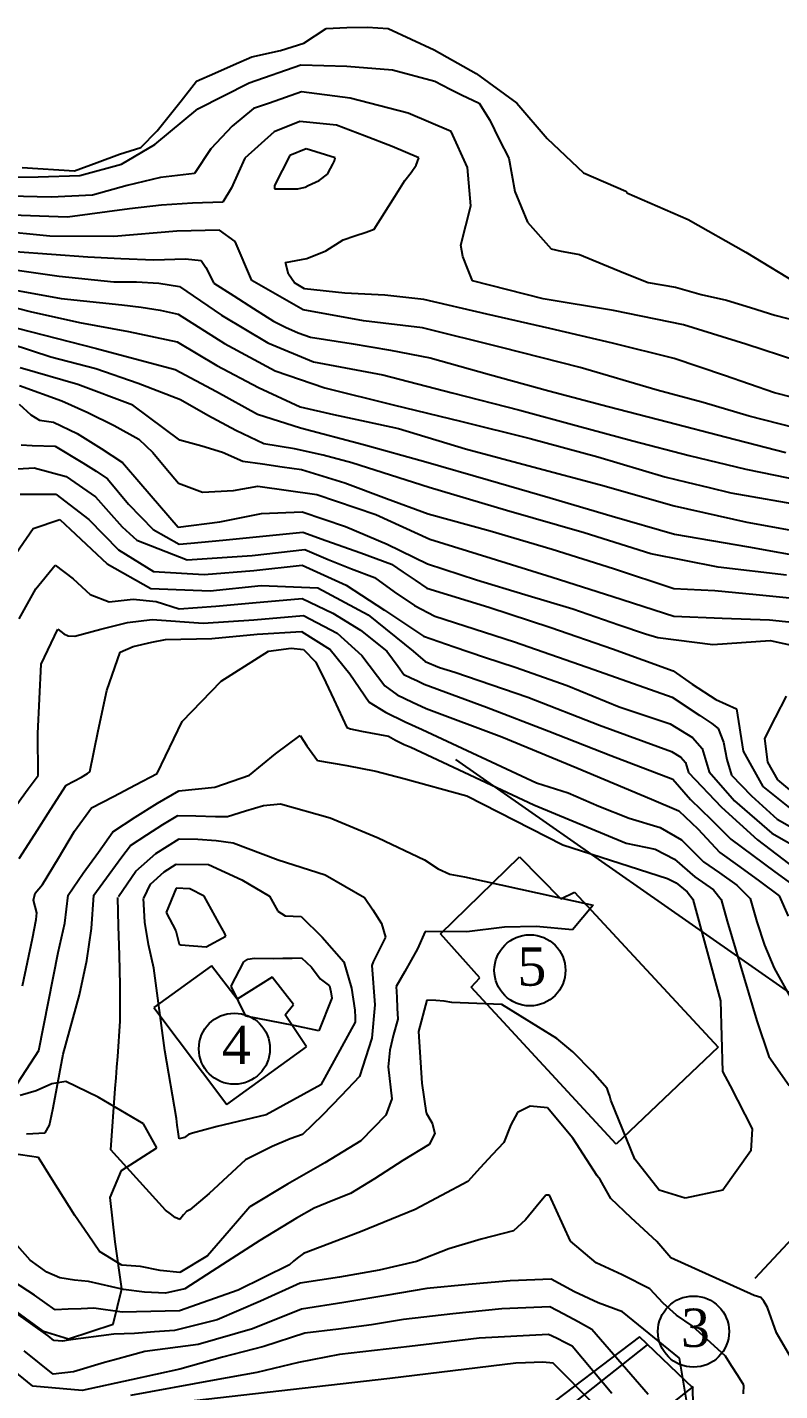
# Model space of a CAD drawing. Header units: millimetres. Extents: x 21147 to 21795, y 3328 to 3821.
# Drawn here: x 21240.9 to 21317.5, y 3682.3 to 3821.1 of the extents above; entities that cross this region are included whole.
import ezdxf

# ---------------------------------------------------------------- set-up
doc = ezdxf.new("R2010")
doc.units = ezdxf.units.MM
doc.header["$MEASUREMENT"] = 0
for name, color, linetype in [('1', 1, 'Continuous'), ('CURVAS', 43, 'Continuous'), ('PEDRA', 7, 'Continuous'), ('texto', 3, 'Continuous')]:
    doc.layers.add(name, color=color, linetype=linetype)
doc.styles.add('ROMANS', font='TIMES.TTF')

msp = doc.modelspace()

# ---------------------------------------------------------------- linework, layer by layer
at = {"layer": '1', "linetype": 'Continuous'}
for p, q in [((21284.47, 3746.55), (21319.92, 3721.77)), ((21282.96, 3728.79), (21290.99, 3736.63)), ((21290.99, 3736.63), (21295.19, 3732.37)), ((21295.19, 3732.37), (21296.58, 3733.04)), ((21296.58, 3733.04), (21311.2, 3717.27)), ((21286.97, 3724.34), (21282.96, 3728.79)), ((21259.66, 3725.54), (21253.77, 3721.32)), ((21262.25, 3722.16), (21259.66, 3725.54)), ((21265.83, 3724.38), (21262.25, 3722.16)), ((21268, 3721.61), (21265.83, 3724.38)), ((21286.08, 3723.38), (21286.97, 3724.34)), ((21300.82, 3707.39), (21286.08, 3723.38)), ((21253.77, 3721.32), (21261.2, 3711.44)), ((21267.14, 3720.57), (21268, 3721.61)), ((21269.33, 3717.29), (21267.14, 3720.57)), ((21261.2, 3711.44), (21269.33, 3717.29)), ((21311.2, 3717.27), (21300.82, 3707.39)), ((21314.98, 3693.75), (21332.1, 3712.14)), ((21303.21, 3687.79), (21292.67, 3679.78)), ((21308.63, 3682.59), (21303.21, 3687.79)), ((21296.86, 3681.29), (21304.01, 3686.97)), ((21308.68, 3682.73), (21301.18, 3676.86)), ((21308.67, 3680.86), (21308.63, 3682.59))]:
    msp.add_line(p, q, dxfattribs=at)
at = {"layer": 'CURVAS', "linetype": 'Continuous'}
for p, q in [((21269.04, 3819.45), (21271.31, 3820.97)), ((21271.31, 3820.97), (21273.42, 3821.06)), ((21273.42, 3821.06), (21275.53, 3821.08)), ((21275.53, 3821.08), (21277.64, 3820.97)), ((21277.64, 3820.97), (21282.32, 3818.77)), ((21266.66, 3818.7), (21269.04, 3819.45)), ((21261.89, 3817.25), (21263.76, 3818.07)), ((21263.76, 3818.07), (21266.66, 3818.7)), ((21282.32, 3818.77), (21286.59, 3816.38)), ((21260, 3816.42), (21261.89, 3817.25)), ((21263.48, 3815.42), (21268.73, 3817.26)), ((21268.73, 3817.26), (21273.43, 3817.12)), ((21273.43, 3817.12), (21278.07, 3816.73)), ((21278.07, 3816.73), (21282.39, 3815.58)), ((21256.55, 3813.58), (21258.11, 3815.58)), ((21258.11, 3815.58), (21260, 3816.42)), ((21258.27, 3812.76), (21263.48, 3815.42)), ((21282.39, 3815.58), (21283.93, 3814.78)), ((21286.59, 3816.38), (21290.73, 3813.37)), ((21267.19, 3813.94), (21265.56, 3813.37)), ((21268.82, 3814.5), (21267.19, 3813.94)), ((21273.77, 3813.87), (21268.82, 3814.5)), ((21279.66, 3812.35), (21273.77, 3813.87)), ((21283.93, 3814.78), (21285.1, 3814.2)), ((21285.1, 3814.2), (21286.89, 3813.35)), ((21253.89, 3809.16), (21258.27, 3812.76)), ((21254.12, 3810.54), (21256.55, 3813.58)), ((21263.91, 3812.8), (21261.74, 3811)), ((21265.56, 3813.37), (21263.91, 3812.8)), ((21284.04, 3810.47), (21279.66, 3812.35)), ((21286.89, 3813.35), (21287.96, 3811.61)), ((21290.73, 3813.37), (21293.8, 3809.77)), ((21261.74, 3811), (21259.58, 3808.71)), ((21268.65, 3811.48), (21266.03, 3810.44)), ((21272.37, 3811.12), (21268.65, 3811.48)), ((21275.22, 3810.02), (21272.37, 3811.12)), ((21287.96, 3811.61), (21288.93, 3809.66)), ((21252.45, 3808.84), (21254.12, 3810.54)), ((21266.03, 3810.44), (21263.05, 3807.77)), ((21278.05, 3808.94), (21275.22, 3810.02)), ((21285.7, 3806.82), (21284.04, 3810.47)), ((21288.93, 3809.66), (21289.89, 3807.74)), ((21293.8, 3809.77), (21297.52, 3806.26)), ((21248.01, 3807.31), (21250.3, 3808.15)), ((21250.3, 3808.15), (21252.45, 3808.84)), ((21250.48, 3807.16), (21253.89, 3809.16)), ((21259.58, 3808.71), (21257.92, 3806.21)), ((21269.27, 3808.71), (21267.62, 3808.02)), ((21272.25, 3807.79), (21269.27, 3808.71)), ((21280.76, 3807.79), (21278.05, 3808.94)), ((21240.39, 3806.82), (21245.69, 3806.45)), ((21245.69, 3806.45), (21248.01, 3807.31)), ((21246.26, 3806), (21250.48, 3807.16)), ((21263.05, 3807.77), (21262.41, 3806.34)), ((21267.62, 3808.02), (21266.07, 3804.96)), ((21271.75, 3806.71), (21271.98, 3807.15)), ((21271.98, 3807.15), (21272.17, 3807.47)), ((21272.17, 3807.47), (21272.25, 3807.79)), ((21279.96, 3806.28), (21280.49, 3807.03)), ((21280.49, 3807.03), (21280.76, 3807.79)), ((21286.03, 3802.92), (21285.7, 3806.82)), ((21289.89, 3807.74), (21290.51, 3804.36)), ((21236.01, 3805.81), (21242, 3805.85)), ((21242, 3805.85), (21246.26, 3806)), ((21254.46, 3805.79), (21251.07, 3804.97)), ((21257.92, 3806.21), (21254.46, 3805.79)), ((21262.41, 3806.34), (21261.68, 3804.74)), ((21269.47, 3804.98), (21270.6, 3805.47)), ((21270.6, 3805.47), (21271.45, 3806.11)), ((21271.45, 3806.11), (21271.75, 3806.71)), ((21278.29, 3803.84), (21279.32, 3805.49)), ((21279.32, 3805.49), (21279.96, 3806.28)), ((21297.52, 3806.26), (21301.8, 3804.39)), ((21247.54, 3803.98), (21243.33, 3803.8)), ((21251.07, 3804.97), (21247.54, 3803.98)), ((21261.68, 3804.74), (21260.79, 3803.26)), ((21266.07, 3804.96), (21266.06, 3804.79)), ((21266.06, 3804.79), (21266.06, 3804.72)), ((21266.06, 3804.72), (21266.07, 3804.65)), ((21266.07, 3804.65), (21266.86, 3804.65)), ((21266.86, 3804.65), (21267.65, 3804.64)), ((21267.65, 3804.64), (21268.44, 3804.63)), ((21268.44, 3804.63), (21269.18, 3804.79)), ((21269.18, 3804.79), (21269.47, 3804.98)), ((21290.51, 3804.36), (21291.82, 3801.25)), ((21301.8, 3804.39), (21301.85, 3804.34)), ((21301.85, 3804.34), (21301.89, 3804.29)), ((21301.89, 3804.29), (21301.92, 3804.24)), ((21301.92, 3804.24), (21308.17, 3801.5)), ((21243.33, 3803.8), (21239.1, 3803.89)), ((21251.3, 3802.61), (21244.99, 3801.76)), ((21254.57, 3802.97), (21251.3, 3802.61)), ((21257.7, 3803.19), (21254.57, 3802.97)), ((21260.79, 3803.26), (21257.7, 3803.19)), ((21277.25, 3802.18), (21278.29, 3803.84)), ((21285.02, 3798.9), (21286.03, 3802.92)), ((21244.99, 3801.76), (21238.39, 3802)), ((21276.2, 3800.53), (21277.25, 3802.18)), ((21291.82, 3801.25), (21294.23, 3798.54)), ((21308.17, 3801.5), (21314.04, 3798.2)), ((21243.2, 3799.82), (21236.68, 3800.46)), ((21249.7, 3799.77), (21243.2, 3799.82)), ((21256.12, 3800.34), (21249.7, 3799.77)), ((21260.47, 3800.44), (21256.12, 3800.34)), ((21262.06, 3799.29), (21260.47, 3800.44)), ((21273.04, 3799.43), (21274.24, 3799.85)), ((21274.24, 3799.85), (21275.4, 3800.23)), ((21275.4, 3800.23), (21276.2, 3800.53)), ((21263.76, 3795.3), (21262.06, 3799.29)), ((21271.28, 3798.34), (21273.04, 3799.43)), ((21285.24, 3797.74), (21285.02, 3798.9)), ((21294.23, 3798.54), (21295.22, 3798.29)), ((21239.66, 3798.24), (21247.06, 3797.7)), ((21247.06, 3797.7), (21250.43, 3797.54)), ((21250.43, 3797.54), (21253.77, 3797.42)), ((21253.77, 3797.42), (21257.01, 3797.51)), ((21257.01, 3797.51), (21258.61, 3797.34)), ((21258.61, 3797.34), (21259.06, 3796.62)), ((21267.17, 3797.12), (21269.35, 3797.54)), ((21267.47, 3795.96), (21267.17, 3797.12)), ((21269.35, 3797.54), (21271.28, 3798.34)), ((21285.72, 3796.46), (21285.24, 3797.74)), ((21295.22, 3798.29), (21296.19, 3798.11)), ((21296.19, 3798.11), (21297.1, 3797.94)), ((21297.1, 3797.94), (21299.48, 3796.98)), ((21314.04, 3798.2), (21319.82, 3794.66)), ((21238.7, 3796.52), (21244.15, 3795.73)), ((21244.15, 3795.73), (21249.7, 3795.18)), ((21259.06, 3796.62), (21259.88, 3795.02)), ((21268.11, 3795.08), (21267.47, 3795.96)), ((21286.22, 3795.26), (21285.72, 3796.46)), ((21299.48, 3796.98), (21301.79, 3796.03)), ((21301.79, 3796.03), (21304.1, 3795.11)), ((21238.2, 3794.6), (21244.34, 3793.46)), ((21249.7, 3795.18), (21252, 3795.17)), ((21252, 3795.17), (21254.3, 3795.04)), ((21254.3, 3795.04), (21256.38, 3794.68)), ((21256.38, 3794.68), (21260.67, 3791.79)), ((21259.88, 3795.02), (21261.91, 3793.74)), ((21268.99, 3792.31), (21263.76, 3795.3)), ((21269.11, 3794.46), (21268.11, 3795.08)), ((21273.21, 3794.02), (21269.11, 3794.46)), ((21293.39, 3793.45), (21286.22, 3795.26)), ((21304.1, 3795.11), (21306.87, 3794.61)), ((21306.87, 3794.61), (21309.48, 3793.88)), ((21237.86, 3792.99), (21241.19, 3792.16)), ((21244.34, 3793.46), (21250.53, 3792.83)), ((21261.91, 3793.74), (21263.93, 3792.47)), ((21277.29, 3793.81), (21273.21, 3794.02)), ((21281.26, 3793.36), (21277.29, 3793.81)), ((21287.66, 3791.88), (21281.26, 3793.36)), ((21300.55, 3792.24), (21293.39, 3793.45)), ((21309.48, 3793.88), (21312.06, 3793.31)), ((21312.06, 3793.31), (21314.51, 3792.56)), ((21241.19, 3792.16), (21246.21, 3791.02)), ((21250.53, 3792.83), (21252.5, 3792.6)), ((21252.5, 3792.6), (21254.42, 3792.29)), ((21254.42, 3792.29), (21256.26, 3791.88)), ((21256.26, 3791.88), (21260.96, 3788.88)), ((21260.67, 3791.79), (21265.38, 3788.96)), ((21263.93, 3792.47), (21265.95, 3791.18)), ((21275.13, 3791.19), (21268.99, 3792.31)), ((21294.08, 3790.43), (21287.66, 3791.88)), ((21307.67, 3790.8), (21300.55, 3792.24)), ((21314.51, 3792.56), (21316.99, 3791.77)), ((21316.99, 3791.77), (21319.34, 3791.16)), ((21239.87, 3790.45), (21247.94, 3788.39)), ((21246.21, 3791.02), (21251.19, 3790.11)), ((21251.19, 3790.11), (21256.17, 3789.05)), ((21265.95, 3791.18), (21267.18, 3790.54)), ((21267.18, 3790.54), (21268.46, 3789.96)), ((21281.12, 3790.49), (21275.13, 3791.19)), ((21289.16, 3788.49), (21281.12, 3790.49)), ((21300.46, 3788.94), (21294.08, 3790.43)), ((21310.65, 3789.87), (21307.67, 3790.8)), ((21243.3, 3787.49), (21239.27, 3788.81)), ((21256.17, 3789.05), (21260.2, 3786.65)), ((21260.96, 3788.88), (21266.12, 3786.12)), ((21265.38, 3788.96), (21270.02, 3787.01)), ((21268.46, 3789.96), (21269.73, 3789.53)), ((21269.73, 3789.53), (21273.85, 3788.9)), ((21273.85, 3788.9), (21277.87, 3788.2)), ((21306.74, 3787.37), (21300.46, 3788.94)), ((21314.03, 3788.81), (21310.65, 3789.87)), ((21319.22, 3787.13), (21314.03, 3788.81)), ((21247.87, 3786.31), (21243.3, 3787.49)), ((21247.94, 3788.39), (21255.95, 3786.24)), ((21277.87, 3788.2), (21281.91, 3787.44)), ((21281.91, 3787.44), (21287.94, 3785.74)), ((21297.18, 3786.45), (21289.16, 3788.49)), ((21311.86, 3785.62), (21306.74, 3787.37)), ((21246.03, 3784.73), (21240.16, 3786.41)), ((21252.17, 3784.83), (21247.87, 3786.31)), ((21255.95, 3786.24), (21260.15, 3784)), ((21260.2, 3786.65), (21264.43, 3784.41)), ((21266.12, 3786.12), (21271.17, 3784.37)), ((21270.02, 3787.01), (21277.09, 3785.69)), ((21305.01, 3784.13), (21297.18, 3786.45)), ((21240.11, 3784.61), (21244.42, 3783.06)), ((21251.64, 3782.62), (21246.03, 3784.73)), ((21256.5, 3783.15), (21252.17, 3784.83)), ((21277.09, 3785.69), (21284.15, 3783.88)), ((21287.94, 3785.74), (21293.97, 3784.09)), ((21316.93, 3783.87), (21311.86, 3785.62)), ((21259.29, 3781.55), (21256.5, 3783.15)), ((21260.15, 3784), (21264.34, 3781.71)), ((21264.43, 3784.41), (21268.68, 3782.46)), ((21271.17, 3784.37), (21278.14, 3782.64)), ((21284.15, 3783.88), (21291.04, 3782.1)), ((21293.97, 3784.09), (21300, 3782.49)), ((21309.7, 3782.89), (21305.01, 3784.13)), ((21322.05, 3782.58), (21316.93, 3783.87)), ((21240.09, 3782.7), (21241.25, 3781.63)), ((21244.42, 3783.06), (21247.07, 3781.87)), ((21247.07, 3781.87), (21249.73, 3780.55)), ((21256.41, 3779.05), (21251.64, 3782.62)), ((21268.68, 3782.46), (21272.06, 3781.68)), ((21278.14, 3782.64), (21285.12, 3780.94)), ((21291.04, 3782.1), (21296.77, 3780.54)), ((21300, 3782.49), (21306.04, 3780.91)), ((21314.37, 3781.51), (21309.7, 3782.89)), ((21241.25, 3781.63), (21242.16, 3781.08)), ((21242.16, 3781.08), (21243.58, 3780.9)), ((21243.58, 3780.9), (21245.98, 3779.73)), ((21249.73, 3780.55), (21252.24, 3779.15)), ((21262.13, 3780.02), (21259.29, 3781.55)), ((21264.34, 3781.71), (21268.7, 3780.3)), ((21272.06, 3781.68), (21275.4, 3780.94)), ((21275.4, 3780.94), (21278.67, 3780.23)), ((21285.12, 3780.94), (21292.09, 3779.21)), ((21296.77, 3780.54), (21302.51, 3778.99)), ((21306.04, 3780.91), (21312.07, 3779.35)), ((21319.01, 3780.3), (21314.37, 3781.51)), ((21245.98, 3779.73), (21248.43, 3778.2)), ((21252.24, 3779.15), (21253.69, 3777.78)), ((21258.66, 3778.45), (21256.41, 3779.05)), ((21264.96, 3778.67), (21262.13, 3780.02)), ((21268.7, 3780.3), (21275.1, 3778.61)), ((21278.67, 3780.23), (21285.51, 3778.17)), ((21292.09, 3779.21), (21298.98, 3777.36)), ((21302.51, 3778.99), (21308.25, 3777.49)), ((21312.07, 3779.35), (21318.1, 3777.78)), ((21240.28, 3778.58), (21241.39, 3778.52)), ((21241.39, 3778.52), (21243.75, 3778.43)), ((21243.75, 3778.43), (21246.54, 3776.74)), ((21248.43, 3778.2), (21250.58, 3776.78)), ((21253.69, 3777.78), (21255, 3776.21)), ((21260.78, 3777.78), (21258.66, 3778.45)), ((21262.83, 3776.87), (21260.78, 3777.78)), ((21268.08, 3778.18), (21264.96, 3778.67)), ((21271.02, 3777.51), (21268.08, 3778.18)), ((21275.1, 3778.61), (21281.46, 3776.84)), ((21285.51, 3778.17), (21292.35, 3776.33)), ((21237.69, 3776.01), (21241.6, 3776.23)), ((21241.6, 3776.23), (21244.87, 3775.36)), ((21246.54, 3776.74), (21247.92, 3775.88)), ((21250.58, 3776.78), (21252.47, 3774.62)), ((21255, 3776.21), (21256.29, 3774.67)), ((21264.84, 3776.6), (21262.83, 3776.87)), ((21266.83, 3776.32), (21264.84, 3776.6)), ((21268.82, 3776.03), (21266.83, 3776.32)), ((21273.93, 3776.75), (21271.02, 3777.51)), ((21281.8, 3774.25), (21273.93, 3776.75)), ((21281.46, 3776.84), (21287.79, 3775.02)), ((21292.35, 3776.33), (21299.24, 3774.52)), ((21298.98, 3777.36), (21305.78, 3775.31)), ((21308.25, 3777.49), (21314.02, 3776.11)), ((21244.87, 3775.36), (21247.85, 3773.28)), ((21247.92, 3775.88), (21249.07, 3775.1)), ((21249.07, 3775.1), (21251.19, 3772.54)), ((21273.21, 3774.66), (21268.82, 3776.03)), ((21287.79, 3775.02), (21294.1, 3773.17)), ((21305.78, 3775.31), (21308.03, 3774.78)), ((21314.02, 3776.11), (21319.81, 3774.9)), ((21240.16, 3773.54), (21241.38, 3773.56)), ((21241.38, 3773.56), (21242.6, 3773.56)), ((21242.6, 3773.56), (21243.82, 3773.57)), ((21243.82, 3773.57), (21247.18, 3770.96)), ((21252.47, 3774.62), (21254.36, 3772.4)), ((21256.29, 3774.67), (21258.74, 3773.77)), ((21258.74, 3773.77), (21261.88, 3773.93)), ((21261.88, 3773.93), (21264.36, 3774.36)), ((21264.36, 3774.36), (21270.37, 3773.52)), ((21270.37, 3773.52), (21276.38, 3771.48)), ((21277.46, 3773.08), (21273.21, 3774.66)), ((21289.67, 3771.89), (21281.8, 3774.25)), ((21299.24, 3774.52), (21306.72, 3772.38)), ((21308.03, 3774.78), (21310.28, 3774.24)), ((21310.28, 3774.24), (21312.51, 3773.68)), ((21312.51, 3773.68), (21320.28, 3772.34)), ((21247.85, 3773.28), (21249.15, 3771.78)), ((21251.19, 3772.54), (21253.71, 3769.95)), ((21254.36, 3772.4), (21256.26, 3770.21)), ((21281.69, 3771.53), (21277.46, 3773.08)), ((21294.1, 3773.17), (21300.42, 3771.32)), ((21306.72, 3772.38), (21314.13, 3770.7)), ((21241.49, 3770.06), (21244.21, 3770.98)), ((21244.21, 3770.98), (21245.81, 3769.47)), ((21247.18, 3770.96), (21250.18, 3767.88)), ((21249.15, 3771.78), (21250.57, 3770.23)), ((21256.26, 3770.21), (21260.49, 3770.73)), ((21260.49, 3770.73), (21264.73, 3771.59)), ((21264.73, 3771.59), (21268.89, 3771.77)), ((21268.89, 3771.77), (21273.29, 3770.25)), ((21276.38, 3771.48), (21281.86, 3768.96)), ((21288, 3769.79), (21281.69, 3771.53)), ((21297.56, 3769.61), (21289.67, 3771.89)), ((21300.42, 3771.32), (21306.76, 3769.49)), ((21314.13, 3770.7), (21321.56, 3769.36)), ((21239.09, 3766.57), (21241.49, 3770.06)), ((21245.81, 3769.47), (21247.42, 3767.96)), ((21250.57, 3770.23), (21252.04, 3768.89)), ((21253.71, 3769.95), (21256.36, 3768.48)), ((21260.81, 3768.87), (21268.94, 3769.68)), ((21268.94, 3769.68), (21271.29, 3768.83)), ((21273.29, 3770.25), (21277.53, 3768.47)), ((21294.3, 3767.93), (21288, 3769.79)), ((21304.37, 3767.49), (21297.56, 3769.61)), ((21306.76, 3769.49), (21314.29, 3768.19)), ((21247.42, 3767.96), (21249.03, 3766.45)), ((21250.18, 3767.88), (21253.75, 3765.7)), ((21252.04, 3768.89), (21257.16, 3766.87)), ((21256.36, 3768.48), (21257.54, 3768.56)), ((21257.54, 3768.56), (21260.81, 3768.87)), ((21263.77, 3767.3), (21269.13, 3767.93)), ((21269.13, 3767.93), (21271.52, 3766.9)), ((21271.29, 3768.83), (21274.85, 3767.57)), ((21277.53, 3768.47), (21281.64, 3766.47)), ((21281.86, 3768.96), (21288.12, 3767.04)), ((21300.55, 3765.97), (21294.3, 3767.93)), ((21314.29, 3768.19), (21321.79, 3766.84)), ((21257.16, 3766.87), (21263.77, 3767.3)), ((21271.52, 3766.9), (21273.89, 3765.94)), ((21274.85, 3767.57), (21277.98, 3766.42)), ((21288.12, 3767.04), (21294.32, 3765.1)), ((21311.2, 3766.12), (21304.37, 3767.49)), ((21241.78, 3763.93), (21243.75, 3766.33)), ((21243.75, 3766.33), (21245.58, 3764.95)), ((21249.03, 3766.45), (21253.49, 3763.96)), ((21253.75, 3765.7), (21258.89, 3765.37)), ((21258.89, 3765.37), (21263.94, 3765.8)), ((21263.94, 3765.8), (21268.89, 3766.33)), ((21268.89, 3766.33), (21273.34, 3764.28)), ((21273.89, 3765.94), (21276.23, 3765.06)), ((21277.98, 3766.42), (21279.17, 3765.61)), ((21279.17, 3765.61), (21280.37, 3764.79)), ((21281.64, 3766.47), (21286.6, 3764.85)), ((21294.32, 3765.1), (21300.5, 3763.14)), ((21306.69, 3763.91), (21300.55, 3765.97)), ((21318.17, 3765.3), (21311.2, 3766.12)), ((21240.08, 3760.88), (21241.78, 3763.93)), ((21245.58, 3764.95), (21247.3, 3763.36)), ((21253.49, 3763.96), (21259.5, 3763.73)), ((21259.5, 3763.73), (21264.7, 3764.27)), ((21264.7, 3764.27), (21270.48, 3764.02)), ((21270.48, 3764.02), (21275.58, 3761.27)), ((21273.34, 3764.28), (21277.24, 3761.76)), ((21276.23, 3765.06), (21278.25, 3763.61)), ((21280.37, 3764.79), (21281.55, 3763.98)), ((21281.55, 3763.98), (21287.86, 3762.04)), ((21286.6, 3764.85), (21291.55, 3763.34)), ((21310.86, 3763.71), (21306.69, 3763.91)), ((21315.07, 3763.3), (21310.86, 3763.71)), ((21247.3, 3763.36), (21249.22, 3762.59)), ((21249.22, 3762.59), (21251.67, 3762.88)), ((21251.67, 3762.88), (21254.02, 3762.63)), ((21254.02, 3762.63), (21256.36, 3761.87)), ((21260.09, 3762.17), (21263.81, 3762.5)), ((21263.81, 3762.5), (21268.89, 3762.95)), ((21268.89, 3762.95), (21272.01, 3761.44)), ((21278.25, 3763.61), (21280.3, 3762.23)), ((21291.55, 3763.34), (21296.43, 3761.87)), ((21300.5, 3763.14), (21306.69, 3761.15)), ((21319.15, 3762.9), (21315.07, 3763.3)), ((21256.36, 3761.87), (21260.09, 3762.17)), ((21263.94, 3760.77), (21269.01, 3761.22)), ((21269.01, 3761.22), (21272.43, 3759.42)), ((21272.01, 3761.44), (21274.81, 3759.7)), ((21275.58, 3761.27), (21280.16, 3757.56)), ((21277.24, 3761.76), (21281.21, 3759.09)), ((21280.3, 3762.23), (21282.39, 3761.15)), ((21282.39, 3761.15), (21290.5, 3758.52)), ((21287.86, 3762.04), (21294.18, 3759.97)), ((21296.43, 3761.87), (21301.1, 3760.27)), ((21306.69, 3761.15), (21311.62, 3760.92)), ((21242.33, 3756.26), (21244.02, 3759.81)), ((21244.02, 3759.81), (21244.61, 3759.34)), ((21245.74, 3759.11), (21248.4, 3759.81)), ((21248.4, 3759.81), (21251.1, 3760.49)), ((21251.1, 3760.49), (21253.6, 3760.79)), ((21253.6, 3760.79), (21258.79, 3760.41)), ((21258.79, 3760.41), (21263.94, 3760.77)), ((21264.29, 3759.32), (21268.82, 3759.59)), ((21268.82, 3759.59), (21271.71, 3757.75)), ((21274.81, 3759.7), (21277.5, 3757.56)), ((21294.18, 3759.97), (21300.45, 3757.8)), ((21301.1, 3760.27), (21303.81, 3759.34)), ((21311.62, 3760.92), (21316.42, 3760.76)), ((21316.42, 3760.76), (21321.21, 3760.26)), ((21244.61, 3759.34), (21245.07, 3759.13)), ((21245.07, 3759.13), (21245.74, 3759.11)), ((21251.66, 3758.06), (21253.56, 3758.49)), ((21253.56, 3758.49), (21254.97, 3758.75)), ((21254.97, 3758.75), (21259.69, 3758.85)), ((21259.69, 3758.85), (21264.29, 3759.32)), ((21272.43, 3759.42), (21274.94, 3757.12)), ((21281.21, 3759.09), (21284.33, 3758.03)), ((21290.5, 3758.52), (21298.57, 3755.72)), ((21303.81, 3759.34), (21305.06, 3758.95)), ((21305.06, 3758.95), (21310.66, 3758.27)), ((21310.66, 3758.27), (21316.51, 3758.65)), ((21316.51, 3758.65), (21321.72, 3757.53)), ((21249, 3753.56), (21250.34, 3757.46)), ((21250.34, 3757.46), (21251.66, 3758.06)), ((21260.62, 3754.52), (21265.44, 3757.56)), ((21265.44, 3757.56), (21267.76, 3757.89)), ((21267.76, 3757.89), (21269, 3757.75)), ((21269, 3757.75), (21270.26, 3756.45)), ((21271.71, 3757.75), (21273.74, 3755.28)), ((21274.94, 3757.12), (21277.28, 3754.03)), ((21277.5, 3757.56), (21278.07, 3756.78)), ((21278.07, 3756.78), (21278.65, 3756)), ((21280.16, 3757.56), (21281.38, 3756.52)), ((21284.33, 3758.03), (21287.44, 3756.98)), ((21287.44, 3756.98), (21290.54, 3755.93)), ((21300.45, 3757.8), (21306.62, 3755.57)), ((21241.99, 3749.18), (21242.33, 3756.26)), ((21270.26, 3756.45), (21271.27, 3754.4)), ((21278.65, 3756), (21279.22, 3755.21)), ((21281.38, 3756.52), (21282.85, 3755.92)), ((21282.85, 3755.92), (21284.42, 3755.45)), ((21284.42, 3755.45), (21291.83, 3752.88)), ((21290.54, 3755.93), (21295.84, 3754.08)), ((21298.57, 3755.72), (21306.52, 3752.88)), ((21306.62, 3755.57), (21308.58, 3754.22)), ((21256.68, 3750.41), (21260.62, 3754.52)), ((21271.27, 3754.4), (21272.09, 3752.67)), ((21273.74, 3755.28), (21275.7, 3752.4)), ((21277.28, 3754.03), (21278.54, 3753.14)), ((21279.22, 3755.21), (21279.92, 3754.87)), ((21279.92, 3754.87), (21280.61, 3754.54)), ((21280.61, 3754.54), (21281.28, 3754.2)), ((21281.28, 3754.2), (21287.64, 3751.87)), ((21295.84, 3754.08), (21301.12, 3751.91)), ((21308.58, 3754.22), (21310.97, 3752.66)), ((21248.11, 3749.47), (21249, 3753.56)), ((21272.09, 3752.67), (21273.42, 3749.79)), ((21278.54, 3753.14), (21280.1, 3752.37)), ((21291.83, 3752.88), (21299.14, 3750.06)), ((21306.52, 3752.88), (21309.35, 3751.02)), ((21310.97, 3752.66), (21313.09, 3751.71)), ((21318.14, 3753), (21317.01, 3750.82)), ((21275.7, 3752.4), (21277.34, 3751.37)), ((21277.34, 3751.37), (21279.37, 3750.39)), ((21280.1, 3752.37), (21281.5, 3751.75)), ((21281.5, 3751.75), (21289.2, 3748.84)), ((21287.64, 3751.87), (21293.98, 3749.43)), ((21301.12, 3751.91), (21306.33, 3750.17)), ((21313.09, 3751.71), (21313.75, 3747.38)), ((21254.13, 3745.14), (21256.68, 3750.41)), ((21279.37, 3750.39), (21281.09, 3749.6)), ((21299.14, 3750.06), (21306.45, 3747.37)), ((21306.33, 3750.17), (21308.59, 3748.79)), ((21309.35, 3751.02), (21310.57, 3750.2)), ((21310.57, 3750.2), (21311.22, 3749.69)), ((21317.01, 3750.82), (21315.92, 3748.69)), ((21242, 3744.92), (21241.99, 3749.18)), ((21247.25, 3745.28), (21248.11, 3749.47)), ((21266.16, 3747.11), (21268.66, 3748.98)), ((21268.66, 3748.98), (21269.34, 3747.93)), ((21273.42, 3749.79), (21273.8, 3749.66)), ((21273.8, 3749.66), (21274.9, 3749.44)), ((21274.9, 3749.44), (21277.67, 3748.93)), ((21277.67, 3748.93), (21278.39, 3748.51)), ((21278.39, 3748.51), (21279.25, 3748.07)), ((21281.09, 3749.6), (21292.72, 3744.18)), ((21289.2, 3748.84), (21296.84, 3745.69)), ((21293.98, 3749.43), (21300.3, 3746.96)), ((21308.59, 3748.79), (21309.58, 3747.68)), ((21311.22, 3749.69), (21311.74, 3748.3)), ((21315.92, 3748.69), (21316.24, 3746.29)), ((21263.5, 3744.95), (21266.16, 3747.11)), ((21269.34, 3747.93), (21270.45, 3746.46)), ((21279.25, 3748.07), (21279.94, 3747.8)), ((21279.94, 3747.8), (21292.46, 3741.92)), ((21306.45, 3747.37), (21307.41, 3746.77)), ((21309.58, 3747.68), (21310.29, 3745.28)), ((21311.74, 3748.3), (21312.09, 3746.56)), ((21313.75, 3747.38), (21315.76, 3743.79)), ((21270.45, 3746.46), (21273.42, 3745.94)), ((21273.42, 3745.94), (21276.38, 3745.36)), ((21296.84, 3745.69), (21304.44, 3742.5)), ((21300.3, 3746.96), (21306.59, 3744.54)), ((21307.41, 3746.77), (21307.87, 3746.26)), ((21307.87, 3746.26), (21308.18, 3745.21)), ((21312.09, 3746.56), (21312.56, 3744.97)), ((21316.24, 3746.29), (21317.26, 3744.49)), ((21240.98, 3743.55), (21242, 3744.92)), ((21244.85, 3743.94), (21246.41, 3744.76)), ((21246.41, 3744.76), (21247.03, 3745.11)), ((21247.03, 3745.11), (21247.25, 3745.28)), ((21251.9, 3743.97), (21254.13, 3745.14)), ((21259.99, 3743.74), (21263.5, 3744.95)), ((21276.38, 3745.36), (21279.22, 3744.61)), ((21279.22, 3744.61), (21285.64, 3742.84)), ((21306.59, 3744.54), (21308.41, 3742.47)), ((21308.18, 3745.21), (21311.55, 3741.68)), ((21310.29, 3745.28), (21312.88, 3742.34)), ((21312.56, 3744.97), (21314.59, 3742.85)), ((21317.26, 3744.49), (21319.08, 3742.94)), ((21239.85, 3741.96), (21240.98, 3743.55)), ((21243.27, 3741.45), (21244.85, 3743.94)), ((21249.67, 3742.79), (21251.9, 3743.97)), ((21254.14, 3742.11), (21256.34, 3743.37)), ((21256.34, 3743.37), (21259.99, 3743.74)), ((21292.72, 3744.18), (21295.95, 3743.14)), ((21295.95, 3743.14), (21299.06, 3741.81)), ((21315.76, 3743.79), (21319.15, 3741.07)), ((21245.72, 3739.27), (21247.42, 3741.62)), ((21247.42, 3741.62), (21249.67, 3742.79)), ((21251.89, 3740.67), (21254.14, 3742.11)), ((21263.11, 3741.34), (21264.93, 3741.87)), ((21264.93, 3741.87), (21266.66, 3742.02)), ((21266.66, 3742.02), (21271.73, 3740.6)), ((21285.64, 3742.84), (21295.41, 3737.86)), ((21292.46, 3741.92), (21301.85, 3738.02)), ((21299.06, 3741.81), (21302.14, 3740.59)), ((21304.44, 3742.5), (21307.22, 3741.34)), ((21308.41, 3742.47), (21310.49, 3740.45)), ((21311.55, 3741.68), (21315.2, 3738.36)), ((21312.88, 3742.34), (21316.66, 3739.05)), ((21314.59, 3742.85), (21317.21, 3740.46)), ((21241.67, 3738.96), (21243.27, 3741.45)), ((21249.6, 3739.2), (21251.89, 3740.67)), ((21254.71, 3739.92), (21256.22, 3740.85)), ((21256.22, 3740.85), (21258.04, 3740.83)), ((21258.04, 3740.83), (21260.06, 3740.76)), ((21260.06, 3740.76), (21261.27, 3740.75)), ((21261.27, 3740.75), (21263.11, 3741.34)), ((21271.73, 3740.6), (21276.61, 3738.58)), ((21302.14, 3740.59), (21305.31, 3739.63)), ((21307.22, 3741.34), (21309.14, 3739.48)), ((21310.49, 3740.45), (21312.51, 3738.45)), ((21317.21, 3740.46), (21319.66, 3739.08)), ((21240.06, 3736.46), (21241.67, 3738.96)), ((21244.07, 3736.51), (21245.72, 3739.27)), ((21248.16, 3737.11), (21249.6, 3739.2)), ((21251.42, 3737.78), (21253.07, 3738.88)), ((21253.07, 3738.88), (21254.71, 3739.92)), ((21305.31, 3739.63), (21307.47, 3738.37)), ((21309.14, 3739.48), (21311.39, 3737.09)), ((21316.66, 3739.05), (21319.9, 3737.21)), ((21250.53, 3736.65), (21251.42, 3737.78)), ((21253.98, 3736.99), (21256.36, 3738.48)), ((21256.36, 3738.48), (21258.26, 3738.43)), ((21258.26, 3738.43), (21260.11, 3738.32)), ((21260.11, 3738.32), (21261.87, 3738.07)), ((21261.87, 3738.07), (21266.42, 3736.35)), ((21276.61, 3738.58), (21281.31, 3736.34)), ((21295.41, 3737.86), (21306.07, 3734.43)), ((21301.85, 3738.02), (21304.79, 3737.43)), ((21304.79, 3737.43), (21306.77, 3736.4)), ((21307.47, 3738.37), (21309.71, 3736.13)), ((21312.51, 3738.45), (21316.98, 3735.11)), ((21315.2, 3738.36), (21319.08, 3735.43)), ((21242.46, 3733.83), (21244.07, 3736.51)), ((21246.58, 3734.97), (21248.16, 3737.11)), ((21249.22, 3734.89), (21250.53, 3736.65)), ((21251.95, 3735.18), (21253.98, 3736.99)), ((21266.42, 3736.35), (21271.2, 3734.81)), ((21281.31, 3736.34), (21282.71, 3735.43)), ((21306.77, 3736.4), (21308.85, 3734.59)), ((21309.71, 3736.13), (21311.36, 3735)), ((21311.39, 3737.09), (21313.4, 3735.62)), ((21245.07, 3732.73), (21246.58, 3734.97)), ((21247.66, 3732.73), (21249.22, 3734.89)), ((21250.18, 3732.61), (21251.95, 3735.18)), ((21253.44, 3733.86), (21254.84, 3735.1)), ((21254.84, 3735.1), (21256.05, 3735.91)), ((21256.05, 3735.91), (21259.33, 3735.87)), ((21259.33, 3735.87), (21262.74, 3734.31)), ((21271.2, 3734.81), (21275.22, 3732.49)), ((21282.71, 3735.43), (21283.9, 3734.89)), ((21283.9, 3734.89), (21285.41, 3734.59)), ((21285.41, 3734.59), (21298.48, 3731.72)), ((21308.85, 3734.59), (21310.75, 3733.28)), ((21311.36, 3735), (21313.12, 3733.77)), ((21313.4, 3735.62), (21315.41, 3734.16)), ((21316.98, 3735.11), (21318.69, 3733.85)), ((21241.7, 3732.95), (21242.46, 3733.83)), ((21252.76, 3732.44), (21253.44, 3733.86)), ((21262.74, 3734.31), (21265.56, 3732.63)), ((21306.07, 3734.43), (21306.94, 3734)), ((21306.94, 3734), (21308.04, 3733.07)), ((21310.75, 3733.28), (21311.53, 3732.29)), ((21313.12, 3733.77), (21314.48, 3732.39)), ((21315.41, 3734.16), (21317.43, 3732.68)), ((21241.55, 3732.22), (21241.7, 3732.95)), ((21241.88, 3730.93), (21241.55, 3732.22)), ((21244.72, 3729.88), (21245.07, 3732.73)), ((21247.45, 3729.36), (21247.66, 3732.73)), ((21250.18, 3729.6), (21250.13, 3732.51)), ((21252.87, 3730), (21252.72, 3732.39)), ((21265.56, 3732.63), (21266.41, 3731.1)), ((21275.22, 3732.49), (21276.06, 3731.26)), ((21308.04, 3733.07), (21308.63, 3732.32)), ((21308.63, 3732.32), (21311.46, 3721.99)), ((21311.53, 3732.29), (21312.11, 3730.11)), ((21314.48, 3732.39), (21315.13, 3730.01)), ((21317.43, 3732.68), (21318.32, 3730.59)), ((21241.8, 3730.25), (21241.88, 3730.93)), ((21266.41, 3731.1), (21267.13, 3730.62)), ((21267.13, 3730.62), (21268.77, 3730.57)), ((21268.77, 3730.57), (21270.92, 3728.45)), ((21276.06, 3731.26), (21276.94, 3729.86)), ((21298.48, 3731.72), (21296.38, 3729.2)), ((21241.42, 3728.33), (21241.8, 3730.25)), ((21244.06, 3726.92), (21244.72, 3729.88)), ((21246.96, 3726.08), (21247.45, 3729.36)), ((21250.28, 3726.62), (21250.18, 3729.6)), ((21253.23, 3727.72), (21252.87, 3730)), ((21276.94, 3729.86), (21277.35, 3728.46)), ((21281.4, 3729.03), (21280.61, 3727.29)), ((21285.62, 3729.01), (21281.4, 3729.03)), ((21289.45, 3729.47), (21285.62, 3729.01)), ((21292.69, 3729.54), (21289.45, 3729.47)), ((21296.38, 3729.2), (21292.69, 3729.54)), ((21312.11, 3730.11), (21315.14, 3719.96)), ((21315.13, 3730.01), (21315.93, 3727.66)), ((21240.42, 3723.52), (21241.42, 3728.33)), ((21253.79, 3725.3), (21253.23, 3727.72)), ((21270.92, 3728.45), (21273.1, 3725.96)), ((21277.35, 3728.46), (21276.46, 3726.71)), ((21315.93, 3727.66), (21316.9, 3725.3)), ((21242.07, 3716.94), (21244.06, 3726.92)), ((21250.37, 3723.57), (21250.28, 3726.62)), ((21262.93, 3725.94), (21263.34, 3726.24)), ((21263.34, 3726.24), (21264.01, 3726.32)), ((21264.01, 3726.32), (21265.95, 3726.3)), ((21265.95, 3726.3), (21266.9, 3726.32)), ((21266.9, 3726.32), (21267.86, 3726.34)), ((21267.86, 3726.34), (21268.82, 3726.35)), ((21268.82, 3726.35), (21269.82, 3725.42)), ((21276.46, 3726.71), (21276.1, 3725.96)), ((21280.61, 3727.29), (21279.31, 3724.97)), ((21246.22, 3722.59), (21246.96, 3726.08)), ((21254.89, 3716.93), (21253.79, 3725.3)), ((21261.65, 3723.47), (21262.93, 3725.94)), ((21269.82, 3725.42), (21270.69, 3724.23)), ((21273.1, 3725.96), (21273.9, 3723.26)), ((21276.1, 3725.96), (21275.96, 3725.58)), ((21275.96, 3725.58), (21276.26, 3721.59)), ((21279.31, 3724.97), (21278.43, 3723.45)), ((21316.9, 3725.3), (21319.94, 3719.88)), ((21250.36, 3719.9), (21250.37, 3723.57)), ((21263.14, 3720.42), (21261.65, 3723.47)), ((21270.69, 3724.23), (21271.67, 3723.5)), ((21271.67, 3723.5), (21271.78, 3722.91)), ((21244.56, 3716.55), (21246.22, 3722.59)), ((21271.89, 3722.27), (21270.56, 3718.93)), ((21271.78, 3722.91), (21271.89, 3722.27)), ((21273.9, 3723.26), (21274.22, 3721.02)), ((21278.43, 3723.45), (21278.5, 3722.35)), ((21278.5, 3722.35), (21278.55, 3721.24)), ((21274.22, 3721.02), (21274.27, 3720.3)), ((21276.26, 3721.59), (21275.98, 3718.2)), ((21278.55, 3721.24), (21278.6, 3720.12)), ((21281.55, 3722.04), (21280.72, 3718.85)), ((21282.47, 3722.01), (21281.55, 3722.04)), ((21283.31, 3721.94), (21282.47, 3722.01)), ((21284.09, 3721.82), (21283.31, 3721.94)), ((21289.21, 3721.61), (21284.09, 3721.82)), ((21294.8, 3718.15), (21289.21, 3721.61)), ((21311.46, 3721.99), (21311.64, 3714.79)), ((21250.13, 3716.31), (21250.36, 3719.9)), ((21268.04, 3719.46), (21263.14, 3720.42)), ((21270.56, 3718.93), (21268.04, 3719.46)), ((21274.26, 3719.83), (21270.78, 3713.44)), ((21274.27, 3720.3), (21274.26, 3719.83)), ((21278.6, 3720.12), (21278.16, 3718.57)), ((21315.14, 3719.96), (21316.37, 3716.33)), ((21275.98, 3718.2), (21274.72, 3714.27)), ((21278.16, 3718.57), (21277.79, 3716.97)), ((21280.72, 3718.85), (21281.07, 3713.59)), ((21296.42, 3716.81), (21294.8, 3718.15)), ((21238.26, 3711.02), (21242.07, 3716.94)), ((21243.54, 3711.08), (21244.56, 3716.55)), ((21256.07, 3710), (21254.89, 3716.93)), ((21277.79, 3716.97), (21277.64, 3715.25)), ((21298.42, 3714.77), (21296.42, 3716.81)), ((21249.94, 3714.15), (21250.03, 3715.23)), ((21250.03, 3715.23), (21250.13, 3716.31)), ((21277.64, 3715.25), (21277.99, 3712.02)), ((21316.37, 3716.33), (21318.42, 3713.37)), ((21249.84, 3713.07), (21249.94, 3714.15)), ((21274.72, 3714.27), (21272.86, 3712.33)), ((21299.91, 3713.05), (21298.42, 3714.77)), ((21311.64, 3714.79), (21312.44, 3713.34)), ((21249.4, 3706.82), (21249.84, 3713.07)), ((21270.78, 3713.44), (21265.22, 3710.39)), ((21281.07, 3713.59), (21281.5, 3710.58)), ((21300.04, 3712.66), (21299.91, 3713.05)), ((21300.17, 3712.27), (21300.04, 3712.66)), ((21312.44, 3713.34), (21314.67, 3708.94)), ((21243.38, 3710.29), (21243.54, 3711.08)), ((21272.86, 3712.33), (21270.95, 3710.35)), ((21277.99, 3712.02), (21277.39, 3710.35)), ((21292.07, 3711.27), (21290.79, 3710.63)), ((21293.83, 3711.11), (21292.07, 3711.27)), ((21296.43, 3708.02), (21293.83, 3711.11)), ((21300.29, 3711.87), (21300.17, 3712.27)), ((21302.74, 3705.86), (21300.29, 3711.87)), ((21243.15, 3709.32), (21243.38, 3710.29)), ((21256.17, 3709.33), (21256.07, 3710)), ((21265.22, 3710.39), (21260.24, 3709.2)), ((21270.95, 3710.35), (21268.92, 3708.37)), ((21277.39, 3710.35), (21274.84, 3707.73)), ((21281.5, 3710.58), (21282.12, 3709.53)), ((21290.79, 3710.63), (21290.1, 3709.38)), ((21240.82, 3708.44), (21242.72, 3708.54)), ((21242.72, 3708.54), (21243.15, 3709.32)), ((21256.26, 3708.64), (21256.17, 3709.33)), ((21256.36, 3707.94), (21256.26, 3708.64)), ((21257.32, 3708.37), (21256.89, 3708.09)), ((21257.7, 3708.52), (21257.32, 3708.37)), ((21260.24, 3709.2), (21257.7, 3708.52)), ((21268.92, 3708.37), (21267.67, 3707.95)), ((21282.38, 3708.48), (21281.79, 3707.37)), ((21282.12, 3709.53), (21282.38, 3708.48)), ((21290.1, 3709.38), (21289.41, 3707.58)), ((21314.67, 3708.94), (21314.55, 3706.73)), ((21254.97, 3700.68), (21249.4, 3706.82)), ((21256.89, 3708.09), (21256.36, 3707.94)), ((21265.82, 3707.16), (21263.12, 3705.81)), ((21267.67, 3707.95), (21265.82, 3707.16)), ((21274.84, 3707.73), (21271.19, 3705.51)), ((21281.79, 3707.37), (21279.12, 3705.72)), ((21289.41, 3707.58), (21288.22, 3706.32)), ((21298.9, 3704.18), (21296.43, 3708.02)), ((21242.03, 3706.05), (21239.31, 3706.45)), ((21243.43, 3703.8), (21242.03, 3706.05)), ((21263.12, 3705.81), (21259.42, 3702.36)), ((21271.19, 3705.51), (21267.38, 3703.32)), ((21279.12, 3705.72), (21276.24, 3703.88)), ((21288.22, 3706.32), (21286.98, 3704.97)), ((21305.21, 3702.7), (21302.74, 3705.86)), ((21314.55, 3706.73), (21311.7, 3702.72)), ((21286.98, 3704.97), (21285.74, 3703.58)), ((21299.19, 3703.79), (21298.9, 3704.18)), ((21245.75, 3700.13), (21243.43, 3703.8)), ((21267.38, 3703.32), (21263.55, 3701.02)), ((21276.24, 3703.88), (21273.81, 3702.36)), ((21285.74, 3703.58), (21280.36, 3700.76)), ((21299.55, 3703.19), (21299.19, 3703.79)), ((21300.29, 3701.88), (21299.55, 3703.19)), ((21307.85, 3701.9), (21305.21, 3702.7)), ((21311.7, 3702.72), (21307.85, 3701.9)), ((21259.42, 3702.36), (21257.46, 3700.71)), ((21271.98, 3701.66), (21270.09, 3700.89)), ((21273.81, 3702.36), (21271.98, 3701.66)), ((21293.68, 3702.19), (21292.7, 3701.01)), ((21293.8, 3702.19), (21293.68, 3702.19)), ((21293.92, 3702.19), (21293.8, 3702.19)), ((21294.04, 3702.19), (21293.92, 3702.19)), ((21294.75, 3700.63), (21294.04, 3702.19)), ((21302.34, 3699.9), (21300.29, 3701.88)), ((21247.11, 3698.16), (21245.75, 3700.13)), ((21255.46, 3700.31), (21254.97, 3700.68)), ((21255.96, 3699.93), (21255.46, 3700.31)), ((21256.43, 3699.72), (21255.96, 3699.93)), ((21256.8, 3700.2), (21256.43, 3699.72)), ((21257.12, 3700.54), (21256.8, 3700.2)), ((21257.46, 3700.71), (21257.12, 3700.54)), ((21263.55, 3701.02), (21261.43, 3698.57)), ((21270.09, 3700.89), (21268.29, 3699.87)), ((21280.36, 3700.76), (21274.81, 3698.48)), ((21292.7, 3701.01), (21291.59, 3699.7)), ((21295.47, 3699.08), (21294.75, 3700.63)), ((21304.96, 3697.5), (21302.34, 3699.9)), ((21261.43, 3698.57), (21259.23, 3696.04)), ((21268.29, 3699.87), (21264.57, 3697.59)), ((21274.81, 3698.48), (21269.01, 3696.27)), ((21290.37, 3698.57), (21287.09, 3697.71)), ((21291.59, 3699.7), (21290.37, 3698.57)), ((21296.19, 3697.52), (21295.47, 3699.08)), ((21248.26, 3696.47), (21247.11, 3698.16)), ((21264.57, 3697.59), (21260.76, 3695.15)), ((21287.09, 3697.71), (21283.81, 3696.74)), ((21298.81, 3695.33), (21296.19, 3697.52)), ((21306.4, 3695.84), (21304.96, 3697.5)), ((21241.21, 3695.58), (21239.9, 3697.04)), ((21250.53, 3695.07), (21248.26, 3696.47)), ((21259.23, 3696.04), (21256.41, 3694.33)), ((21268.35, 3695.78), (21267.99, 3695.48)), ((21269.01, 3696.27), (21268.35, 3695.78)), ((21283.81, 3696.74), (21280.52, 3695.46)), ((21314.86, 3692), (21306.4, 3695.84)), ((21242.89, 3694.38), (21241.21, 3695.58)), ((21244.22, 3693.78), (21242.89, 3694.38)), ((21252.43, 3694.96), (21250.53, 3695.07)), ((21254.43, 3694.52), (21252.43, 3694.96)), ((21256.41, 3694.33), (21254.43, 3694.52)), ((21260.76, 3695.15), (21256.93, 3692.68)), ((21267.6, 3695.1), (21262.36, 3692.54)), ((21267.99, 3695.48), (21267.6, 3695.1)), ((21276.72, 3694.56), (21272.68, 3693.87)), ((21280.52, 3695.46), (21276.72, 3694.56)), ((21301.43, 3694.11), (21298.81, 3695.33)), ((21241.62, 3692.03), (21239.5, 3693.4)), ((21245.7, 3693.56), (21244.22, 3693.78)), ((21247.13, 3693.4), (21245.7, 3693.56)), ((21250.68, 3692.6), (21247.13, 3693.4)), ((21268.68, 3693.25), (21264.65, 3691.43)), ((21272.68, 3693.87), (21268.68, 3693.25)), ((21285.81, 3693.11), (21281.57, 3692.7)), ((21290.05, 3693.49), (21285.81, 3693.11)), ((21294.2, 3693.66), (21290.05, 3693.49)), ((21296.6, 3692.38), (21294.2, 3693.66)), ((21304.27, 3692.68), (21301.43, 3694.11)), ((21243.01, 3687.88), (21237.31, 3691.96)), ((21243.75, 3690.54), (21241.62, 3692.03)), ((21252.82, 3692.34), (21250.68, 3692.6)), ((21254.98, 3692.24), (21252.82, 3692.34)), ((21256.93, 3692.68), (21254.98, 3692.24)), ((21262.36, 3692.54), (21256.38, 3690.43)), ((21277.39, 3691.98), (21273.11, 3691.27)), ((21281.57, 3692.7), (21277.39, 3691.98)), ((21298.99, 3691.24), (21296.6, 3692.38)), ((21305.62, 3691.21), (21304.27, 3692.68)), ((21315.55, 3691.79), (21314.86, 3692)), ((21315.87, 3691.42), (21315.55, 3691.79)), ((21245.07, 3690.59), (21243.75, 3690.54)), ((21246.38, 3690.64), (21245.07, 3690.59)), ((21247.68, 3690.69), (21246.38, 3690.64)), ((21250.56, 3690.28), (21247.68, 3690.69)), ((21256.38, 3690.43), (21250.56, 3690.28)), ((21264.65, 3691.43), (21260.22, 3689.53)), ((21268.8, 3690.61), (21263.81, 3688.61)), ((21273.11, 3691.27), (21268.8, 3690.61)), ((21289.21, 3690.64), (21284.21, 3690.13)), ((21294.08, 3690.85), (21289.21, 3690.64)), ((21295.52, 3690.09), (21294.08, 3690.85)), ((21301.49, 3690.33), (21298.99, 3691.24)), ((21307.29, 3685.62), (21301.49, 3690.33)), ((21306.97, 3690), (21305.62, 3691.21)), ((21316.23, 3690.76), (21315.87, 3691.42)), ((21317.16, 3688.2), (21316.23, 3690.76)), ((21260.22, 3689.53), (21255.88, 3688.43)), ((21275.93, 3689.02), (21272.57, 3688.55)), ((21279.2, 3689.54), (21275.93, 3689.02)), ((21284.21, 3690.13), (21279.2, 3689.54)), ((21296.95, 3689.31), (21295.52, 3690.09)), ((21298.37, 3688.53), (21296.95, 3689.31)), ((21308.56, 3688.89), (21306.97, 3690)), ((21311.94, 3685.8), (21308.56, 3688.89)), ((21243.59, 3687.4), (21243.01, 3687.88)), ((21244.5, 3687.33), (21243.59, 3687.4)), ((21245.05, 3687.45), (21244.5, 3687.33)), ((21249.72, 3688.05), (21245.05, 3687.45)), ((21251.8, 3688.13), (21249.72, 3688.05)), ((21253.86, 3688.3), (21251.8, 3688.13)), ((21255.88, 3688.43), (21253.86, 3688.3)), ((21263.81, 3688.61), (21258.29, 3686.99)), ((21269.13, 3688.15), (21264.97, 3686.79)), ((21272.57, 3688.55), (21269.13, 3688.15)), ((21286.9, 3687.64), (21279.79, 3686.79)), ((21293.96, 3688.03), (21286.9, 3687.64)), ((21294.76, 3687.64), (21293.96, 3688.03)), ((21295.69, 3687.16), (21294.76, 3687.64)), ((21304.09, 3681.91), (21298.37, 3688.53)), ((21318.82, 3685.34), (21317.16, 3688.2)), ((21243.54, 3684), (21240.59, 3686.37)), ((21252.88, 3686.28), (21251.5, 3685.92)), ((21258.29, 3686.99), (21252.88, 3686.28)), ((21264.97, 3686.79), (21260.76, 3685.7)), ((21279.79, 3686.79), (21272.68, 3685.99)), ((21296.34, 3686.85), (21295.69, 3687.16)), ((21300.38, 3682.03), (21296.34, 3686.85)), ((21241.48, 3682.78), (21238.16, 3685.44)), ((21248.76, 3685.17), (21245.59, 3684.21)), ((21249.77, 3685.43), (21248.76, 3685.17)), ((21251.5, 3685.92), (21249.77, 3685.43)), ((21260.76, 3685.7), (21256.43, 3684.48)), ((21268.49, 3685.16), (21264.27, 3684.14)), ((21272.68, 3685.99), (21268.49, 3685.16)), ((21290.63, 3685.1), (21277.8, 3683.53)), ((21291.61, 3685.15), (21290.63, 3685.1)), ((21293.37, 3685.19), (21291.61, 3685.15)), ((21294.42, 3685.1), (21293.37, 3685.19)), ((21298.68, 3680.81), (21294.42, 3685.1)), ((21309.11, 3674.56), (21307.29, 3685.62)), ((21312.58, 3684.83), (21311.94, 3685.8)), ((21313.21, 3683.86), (21312.58, 3684.83)), ((21245.59, 3684.21), (21243.54, 3684)), ((21251.47, 3683.41), (21246.49, 3682.31)), ((21259.91, 3683.38), (21251.4, 3681.82)), ((21256.43, 3684.48), (21251.47, 3683.41)), ((21277.8, 3683.53), (21251.64, 3680.55)), ((21264.27, 3684.14), (21259.91, 3683.38)), ((21313.83, 3682.87), (21313.21, 3683.86)), ((21246.49, 3682.31), (21241.48, 3682.78)), ((21313.79, 3681.97), (21313.83, 3682.87))]:
    msp.add_line(p, q, dxfattribs=at)
at = {"layer": 'PEDRA', "color": 3, "linetype": 'Continuous'}
for p, q in [((21256.04, 3733.46), (21255.04, 3730.96)), ((21257.45, 3733.39), (21256.04, 3733.46)), ((21258.9, 3732.65), (21257.45, 3733.39)), ((21260.39, 3729.92), (21258.9, 3732.65)), ((21255.04, 3730.96), (21256.02, 3729.12)), ((21256.02, 3729.12), (21256.19, 3728.43)), ((21260.99, 3728.84), (21260.39, 3729.92)), ((21256.19, 3728.43), (21256.36, 3727.74)), ((21256.36, 3727.74), (21256.53, 3727.69)), ((21256.53, 3727.69), (21259.09, 3727.48)), ((21259.09, 3727.48), (21261.1, 3728.55)), ((21261.1, 3728.55), (21260.99, 3728.84)), ((21244.83, 3713.77), (21243.4, 3713.55)), ((21248.11, 3712.19), (21244.83, 3713.77)), ((21241.81, 3712.84), (21240.18, 3712.35)), ((21243.4, 3713.55), (21241.81, 3712.84)), ((21252.74, 3709.46), (21248.11, 3712.19)), ((21254.08, 3707.01), (21252.74, 3709.46)), ((21250.5, 3704.73), (21254.08, 3707.01)), ((21249.35, 3701.97), (21250.5, 3704.73)), ((21249.84, 3697.47), (21249.35, 3701.97)), ((21250.53, 3692.68), (21249.84, 3697.47)), ((21249.63, 3689.06), (21250.53, 3692.68)), ((21239.82, 3690.33), (21242.46, 3688.41)), ((21245.09, 3687.57), (21249.63, 3689.06)), ((21242.46, 3688.41), (21244.22, 3687.85)), ((21244.22, 3687.85), (21245.09, 3687.57))]:
    msp.add_line(p, q, dxfattribs=at)
at = {"layer": 'texto', "color": 1}
for centre in [(21292.05, 3725.09), (21261.98, 3717.11), (21308.7, 3688.32)]:
    msp.add_circle(centre, 3.62, dxfattribs=at)

# ---------------------------------------------------------------- texts
at = {"layer": 'texto', "color": 1, "style": 'ROMANS'}
for s, p in [('5', (21290.78, 3723.53)), ('4', (21260.7, 3715.55)), ('3', (21307.42, 3686.76))]:
    msp.add_text(s, height=3.9, dxfattribs=at).set_placement(p)

doc.saveas('drawing.dxf')
